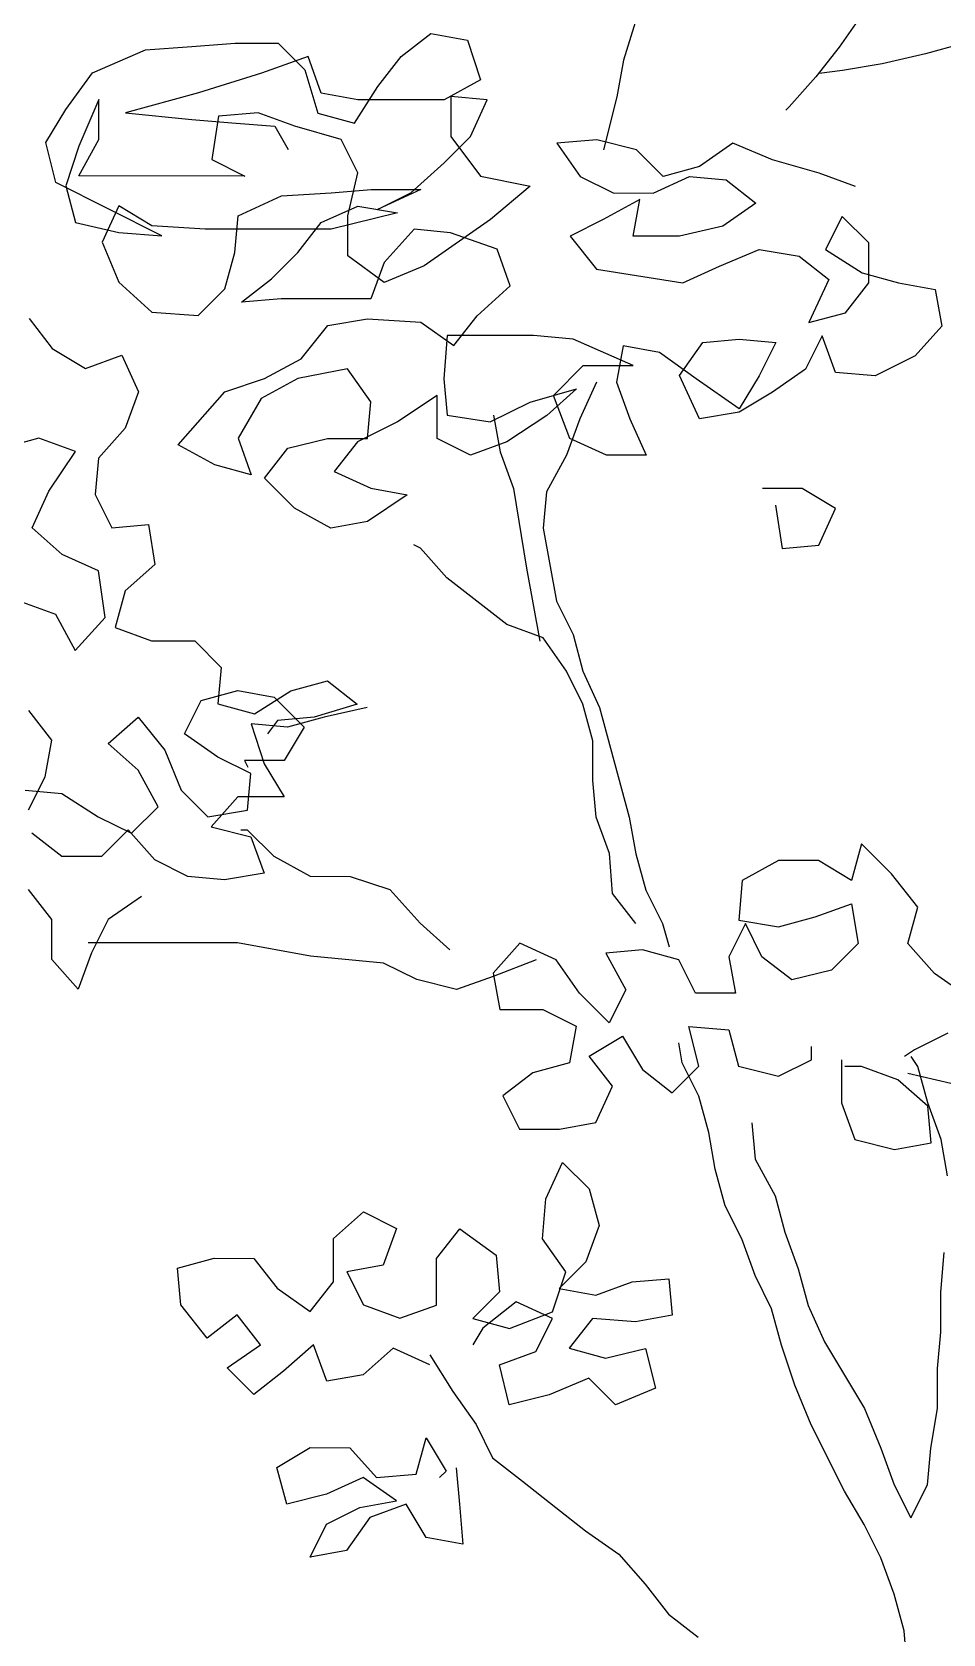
# Model space of a CAD drawing. Header units: millimetres. Extents: x 684983 to 685377, y 990360 to 990509.
# Drawn here: x 685179.212 to 685179.705, y 990434.869 to 990435.735 of the extents above; entities that cross this region are included whole.
import ezdxf

# ---------------------------------------------------------------- set-up
doc = ezdxf.new("R2010")
doc.units = ezdxf.units.MM
doc.layers.add('JACK  FRUIT TREE', color=7, linetype='Continuous')

# ---------------------------------------------------------------- blocks, each defined once
blk = doc.blocks.new('JT')
for p, q in [((-0.33303, 1.59469, 157.72663), (-0.33783, 1.57914, 157.72663)), ((-0.25167, 1.59581, 157.72663), (-0.26005, 1.58386, 157.72663)), ((-0.26005, 1.58386, 157.72663), (-0.26844, 1.5731, 157.72663)), ((-0.21578, 1.58501, 157.72663), (-0.22895, 1.58143, 157.72663)), ((-0.33783, 1.57914, 157.72663), (-0.34023, 1.56598, 157.72663)), ((-0.2445, 1.57786, 157.72663), (-0.25886, 1.57548, 157.72663)), ((-0.22895, 1.58143, 157.72663), (-0.2445, 1.57786, 157.72663)), ((-0.26844, 1.5731, 157.72663), (-0.27802, 1.56234, 157.72663)), ((-0.25886, 1.57548, 157.72663), (-0.26724, 1.57429, 157.72663)), ((-0.34023, 1.56598, 157.72663), (-0.34504, 1.54684, 157.72663)), ((-0.27802, 1.56234, 157.72663), (-0.27922, 1.56114, 157.72663)), ((-0.34751, 1.46309, 157.72663), (-0.3535, 1.44994, 157.72663)), ((-0.38461, 1.45116, 157.72663), (-0.38223, 1.438, 157.72663)), ((-0.3535, 1.44994, 157.72663), (-0.3583, 1.43678, 157.72663)), ((-0.38223, 1.438, 157.72663), (-0.37745, 1.42484, 157.72663)), ((-0.3583, 1.43678, 157.72663), (-0.36549, 1.42363, 157.72663)), ((-0.37745, 1.42484, 157.72663), (-0.37269, 1.39612, 157.72663)), ((-0.36549, 1.42363, 157.72663), (-0.3667, 1.41047, 157.72663)), ((-0.3667, 1.41047, 157.72663), (-0.36194, 1.38414, 157.72663)), ((-0.41097, 1.40333, 157.72663), (-0.41336, 1.40453, 157.72663)), ((-0.40141, 1.39255, 157.72663), (-0.41097, 1.40333, 157.72663)), ((-0.37989, 1.37578, 157.72663), (-0.40141, 1.39255, 157.72663)), ((-0.37269, 1.39612, 157.72663), (-0.36793, 1.36979, 157.72663)), ((-0.36194, 1.38414, 157.72663), (-0.35596, 1.37217, 157.72663)), ((-0.36673, 1.37098, 157.72663), (-0.37989, 1.37578, 157.72663)), ((-0.35837, 1.35901, 157.72663), (-0.36673, 1.37098, 157.72663)), ((-0.35596, 1.37217, 157.72663), (-0.35239, 1.35901, 157.72663)), ((-0.3524, 1.34704, 157.72663), (-0.35837, 1.35901, 157.72663)), ((-0.35239, 1.35901, 157.72663), (-0.34642, 1.34584, 157.72663)), ((-0.34882, 1.33388, 157.72663), (-0.3524, 1.34704, 157.72663)), ((-0.34642, 1.34584, 157.72663), (-0.33568, 1.30635, 157.72663)), ((-0.34883, 1.31952, 157.72663), (-0.34882, 1.33388, 157.72663)), ((-0.34765, 1.30636, 157.72663), (-0.34883, 1.31952, 157.72663)), ((-0.34287, 1.29319, 157.72663), (-0.34765, 1.30636, 157.72663)), ((-0.33568, 1.30635, 157.72663), (-0.3333, 1.29318, 157.72663)), ((-0.47328, 1.30169, 157.72663), (-0.47567, 1.30169, 157.72663)), ((-0.46372, 1.29211, 157.72663), (-0.47328, 1.30169, 157.72663)), ((-0.34169, 1.27883, 157.72663), (-0.34287, 1.29319, 157.72663)), ((-0.3333, 1.29318, 157.72663), (-0.32973, 1.28002, 157.72663)), ((-0.45056, 1.28492, 157.72663), (-0.46372, 1.29211, 157.72663)), ((-0.43621, 1.2849, 157.72663), (-0.45056, 1.28492, 157.72663)), ((-0.42185, 1.2801, 157.72663), (-0.43621, 1.2849, 157.72663)), ((-0.4111, 1.26813, 157.72663), (-0.42185, 1.2801, 157.72663)), ((-0.33333, 1.26806, 157.72663), (-0.34169, 1.27883, 157.72663)), ((-0.32973, 1.28002, 157.72663), (-0.32375, 1.26805, 157.72663)), ((-0.40034, 1.25855, 157.72663), (-0.4111, 1.26813, 157.72663)), ((-0.32375, 1.26805, 157.72663), (-0.32137, 1.25967, 157.72663)), ((-0.47691, 1.26101, 157.72663), (-0.53075, 1.26106, 157.72663)), ((-0.45059, 1.2562, 157.72663), (-0.47691, 1.26101, 157.72663)), ((-0.42427, 1.25378, 157.72663), (-0.45059, 1.2562, 157.72663)), ((-0.41231, 1.24779, 157.72663), (-0.42427, 1.25378, 157.72663)), ((-0.36923, 1.25493, 157.72663), (-0.38479, 1.24896, 157.72663)), ((-0.39796, 1.24419, 157.72663), (-0.41231, 1.24779, 157.72663)), ((-0.38479, 1.24896, 157.72663), (-0.39796, 1.24419, 157.72663)), ((-0.31662, 1.21779, 157.72663), (-0.31781, 1.22497, 157.72663)), ((-0.23167, 1.21652, 157.72663), (-0.23406, 1.22011, 157.72663)), ((-0.31065, 1.20582, 157.72663), (-0.31662, 1.21779, 157.72663)), ((-0.2281, 1.20335, 157.72663), (-0.23167, 1.21652, 157.72663)), ((-0.30707, 1.19266, 157.72663), (-0.31065, 1.20582, 157.72663)), ((-0.22332, 1.19019, 157.72663), (-0.2281, 1.20335, 157.72663)), ((-0.29152, 1.19623, 157.72663), (-0.29033, 1.18307, 157.72663)), ((-0.30469, 1.17949, 157.72663), (-0.30707, 1.19266, 157.72663)), ((-0.22094, 1.17703, 157.72663), (-0.22332, 1.19019, 157.72663)), ((-0.30112, 1.16633, 157.72663), (-0.30469, 1.17949, 157.72663)), ((-0.29033, 1.18307, 157.72663), (-0.28316, 1.1699, 157.72663)), ((-0.29514, 1.15436, 157.72663), (-0.30112, 1.16633, 157.72663)), ((-0.28316, 1.1699, 157.72663), (-0.27959, 1.15674, 157.72663)), ((-0.27959, 1.15674, 157.72663), (-0.27481, 1.14357, 157.72663)), ((-0.29037, 1.14119, 157.72663), (-0.29514, 1.15436, 157.72663)), ((-0.22337, 1.13515, 157.72663), (-0.22216, 1.14951, 157.72663)), ((-0.27481, 1.14357, 157.72663), (-0.27124, 1.13041, 157.72663)), ((-0.2844, 1.12922, 157.72663), (-0.29037, 1.14119, 157.72663)), ((-0.22339, 1.12079, 157.72663), (-0.22337, 1.13515, 157.72663)), ((-0.28082, 1.11606, 157.72663), (-0.2844, 1.12922, 157.72663)), ((-0.27124, 1.13041, 157.72663), (-0.26527, 1.11724, 157.72663)), ((-0.2246, 1.10763, 157.72663), (-0.22339, 1.12079, 157.72663)), ((-0.27605, 1.1017, 157.72663), (-0.28082, 1.11606, 157.72663)), ((-0.26527, 1.11724, 157.72663), (-0.25093, 1.0933, 157.72663)), ((-0.40765, 1.11259, 157.72663), (-0.39929, 1.09942, 157.72663)), ((-0.22461, 1.09328, 157.72663), (-0.2246, 1.10763, 157.72663)), ((-0.39929, 1.09942, 157.72663), (-0.39092, 1.08745, 157.72663)), ((-0.27008, 1.08734, 157.72663), (-0.27605, 1.1017, 157.72663)), ((-0.25093, 1.0933, 157.72663), (-0.24496, 1.07894, 157.72663)), ((-0.22701, 1.07892, 157.72663), (-0.22461, 1.09328, 157.72663)), ((-0.39092, 1.08745, 157.72663), (-0.38495, 1.07548, 157.72663)), ((-0.25814, 1.0634, 157.72663), (-0.27008, 1.08734, 157.72663)), ((-0.38495, 1.07548, 157.72663), (-0.37419, 1.06709, 157.72663)), ((-0.24496, 1.07894, 157.72663), (-0.24019, 1.06577, 157.72663)), ((-0.22822, 1.06576, 157.72663), (-0.22701, 1.07892, 157.72663)), ((-0.37419, 1.06709, 157.72663), (-0.36223, 1.05751, 157.72663)), ((-0.25097, 1.05142, 157.72663), (-0.25814, 1.0634, 157.72663)), ((-0.24019, 1.06577, 157.72663), (-0.23422, 1.0538, 157.72663)), ((-0.23422, 1.0538, 157.72663), (-0.22822, 1.06576, 157.72663)), ((-0.36223, 1.05751, 157.72663), (-0.35147, 1.04912, 157.72663)), ((-0.245, 1.03945, 157.72663), (-0.25097, 1.05142, 157.72663)), ((-0.35147, 1.04912, 157.72663), (-0.33952, 1.04074, 157.72663)), ((-0.33952, 1.04074, 157.72663), (-0.32995, 1.02996, 157.72663)), ((-0.24022, 1.02629, 157.72663), (-0.245, 1.03945, 157.72663)), ((-0.32995, 1.02996, 157.72663), (-0.32159, 1.01918, 157.72663)), ((-0.23665, 1.01312, 157.72663), (-0.24022, 1.02629, 157.72663)), ((-0.32159, 1.01918, 157.72663), (-0.31083, 1.0108, 157.72663)), ((-0.23546, 0.99996, 157.72663), (-0.23665, 1.01312, 157.72663))]:
    blk.add_line(p, q)
at = {"color": 3}
for p, q in [((-0.41799, 1.58041, 157.72663), (-0.40721, 1.58878, 157.72663)), ((-0.40721, 1.58878, 157.72663), (-0.39405, 1.58637, 157.72663)), ((-0.52926, 1.57453, 157.72663), (-0.51011, 1.58289, 157.72663)), ((-0.51011, 1.58289, 157.72663), (-0.49336, 1.58407, 157.72663)), ((-0.49336, 1.58407, 157.72663), (-0.47781, 1.58525, 157.72663)), ((-0.47781, 1.58525, 157.72663), (-0.46225, 1.58524, 157.72663)), ((-0.46225, 1.58524, 157.72663), (-0.45269, 1.57566, 157.72663)), ((-0.39405, 1.58637, 157.72663), (-0.38928, 1.57201, 157.72663)), ((-0.45149, 1.58044, 157.72663), (-0.46825, 1.57448, 157.72663)), ((-0.44672, 1.56728, 157.72663), (-0.45149, 1.58044, 157.72663)), ((-0.42637, 1.56965, 157.72663), (-0.41799, 1.58041, 157.72663)), ((-0.53885, 1.56138, 157.72663), (-0.52926, 1.57453, 157.72663)), ((-0.46825, 1.57448, 157.72663), (-0.49098, 1.56732, 157.72663)), ((-0.45269, 1.57566, 157.72663), (-0.44792, 1.5601, 157.72663)), ((-0.38928, 1.57201, 157.72663), (-0.40245, 1.56484, 157.72663)), ((-0.52688, 1.56496, 157.72663), (-0.53407, 1.54821, 157.72663)), ((-0.52689, 1.5506, 157.72663), (-0.52688, 1.56496, 157.72663)), ((-0.49098, 1.56732, 157.72663), (-0.51731, 1.56016, 157.72663)), ((-0.43356, 1.56487, 157.72663), (-0.44672, 1.56728, 157.72663)), ((-0.43476, 1.5565, 157.72663), (-0.42637, 1.56965, 157.72663)), ((-0.40245, 1.56484, 157.72663), (-0.43356, 1.56487, 157.72663)), ((-0.40006, 1.56604, 157.72663), (-0.40007, 1.55168, 157.72663)), ((-0.3869, 1.56483, 157.72663), (-0.40006, 1.56604, 157.72663)), ((-0.39289, 1.55167, 157.72663), (-0.3869, 1.56483, 157.72663)), ((-0.54604, 1.54942, 157.72663), (-0.53885, 1.56138, 157.72663)), ((-0.51731, 1.56016, 157.72663), (-0.49339, 1.55775, 157.72663)), ((-0.48381, 1.55894, 157.72663), (-0.48622, 1.54338, 157.72663)), ((-0.46946, 1.56012, 157.72663), (-0.48381, 1.55894, 157.72663)), ((-0.4563, 1.55532, 157.72663), (-0.46946, 1.56012, 157.72663)), ((-0.44792, 1.5601, 157.72663), (-0.43476, 1.5565, 157.72663)), ((-0.49339, 1.55775, 157.72663), (-0.47903, 1.55654, 157.72663)), ((-0.47903, 1.55654, 157.72663), (-0.46348, 1.55533, 157.72663)), ((-0.46348, 1.55533, 157.72663), (-0.4587, 1.54695, 157.72663)), ((-0.43955, 1.55052, 157.72663), (-0.4563, 1.55532, 157.72663)), ((-0.54246, 1.53506, 157.72663), (-0.54604, 1.54942, 157.72663)), ((-0.53407, 1.54821, 157.72663), (-0.53887, 1.53386, 157.72663)), ((-0.53408, 1.53745, 157.72663), (-0.52689, 1.5506, 157.72663)), ((-0.43358, 1.53855, 157.72663), (-0.43955, 1.55052, 157.72663)), ((-0.40247, 1.54211, 157.72663), (-0.39289, 1.55167, 157.72663)), ((-0.40007, 1.55168, 157.72663), (-0.38931, 1.53731, 157.72663)), ((-0.34743, 1.55044, 157.72663), (-0.36178, 1.54925, 157.72663)), ((-0.36178, 1.54925, 157.72663), (-0.35342, 1.53728, 157.72663)), ((-0.33307, 1.54683, 157.72663), (-0.34743, 1.55044, 157.72663)), ((-0.29837, 1.54919, 157.72663), (-0.31034, 1.54083, 157.72663)), ((-0.28402, 1.5432, 157.72663), (-0.29837, 1.54919, 157.72663)), ((-0.48622, 1.54338, 157.72663), (-0.47426, 1.53739, 157.72663)), ((-0.41444, 1.53135, 157.72663), (-0.40247, 1.54211, 157.72663)), ((-0.32351, 1.53725, 157.72663), (-0.33307, 1.54683, 157.72663)), ((-0.26727, 1.5384, 157.72663), (-0.28402, 1.5432, 157.72663)), ((-0.47426, 1.53739, 157.72663), (-0.53408, 1.53745, 157.72663)), ((-0.43718, 1.523, 157.72663), (-0.43358, 1.53855, 157.72663)), ((-0.38931, 1.53731, 157.72663), (-0.37137, 1.53371, 157.72663)), ((-0.35342, 1.53728, 157.72663), (-0.34146, 1.53129, 157.72663)), ((-0.3271, 1.53127, 157.72663), (-0.31394, 1.53724, 157.72663)), ((-0.31034, 1.54083, 157.72663), (-0.32351, 1.53725, 157.72663)), ((-0.31394, 1.53724, 157.72663), (-0.30078, 1.53604, 157.72663)), ((-0.30078, 1.53604, 157.72663), (-0.29002, 1.52765, 157.72663)), ((-0.25412, 1.5336, 157.72663), (-0.26727, 1.5384, 157.72663)), ((-0.50419, 1.51588, 157.72663), (-0.54246, 1.53506, 157.72663)), ((-0.53887, 1.53386, 157.72663), (-0.5353, 1.5207, 157.72663)), ((-0.47667, 1.52304, 157.72663), (-0.46111, 1.5302, 157.72663)), ((-0.46111, 1.5302, 157.72663), (-0.44316, 1.53138, 157.72663)), ((-0.44316, 1.53138, 157.72663), (-0.4288, 1.53256, 157.72663)), ((-0.4288, 1.53256, 157.72663), (-0.41085, 1.53255, 157.72663)), ((-0.41085, 1.53255, 157.72663), (-0.42641, 1.52538, 157.72663)), ((-0.42641, 1.52538, 157.72663), (-0.41444, 1.53135, 157.72663)), ((-0.37137, 1.53371, 157.72663), (-0.38574, 1.52176, 157.72663)), ((-0.34146, 1.53129, 157.72663), (-0.3271, 1.53127, 157.72663)), ((-0.51974, 1.52666, 157.72663), (-0.52573, 1.51351, 157.72663)), ((-0.50778, 1.51947, 157.72663), (-0.51974, 1.52666, 157.72663)), ((-0.44676, 1.52062, 157.72663), (-0.43359, 1.52659, 157.72663)), ((-0.41924, 1.52418, 157.72663), (-0.44317, 1.51822, 157.72663)), ((-0.43359, 1.52659, 157.72663), (-0.41924, 1.52418, 157.72663)), ((-0.33189, 1.52889, 157.72663), (-0.34506, 1.52172, 157.72663)), ((-0.3343, 1.51573, 157.72663), (-0.33189, 1.52889, 157.72663)), ((-0.29002, 1.52765, 157.72663), (-0.30199, 1.51929, 157.72663)), ((-0.5353, 1.5207, 157.72663), (-0.51975, 1.51709, 157.72663)), ((-0.48864, 1.51826, 157.72663), (-0.50778, 1.51947, 157.72663)), ((-0.47788, 1.50988, 157.72663), (-0.47667, 1.52304, 157.72663)), ((-0.45514, 1.50985, 157.72663), (-0.44676, 1.52062, 157.72663)), ((-0.4372, 1.50864, 157.72663), (-0.43718, 1.523, 157.72663)), ((-0.38574, 1.52176, 157.72663), (-0.40968, 1.50503, 157.72663)), ((-0.34506, 1.52172, 157.72663), (-0.35703, 1.51575, 157.72663)), ((-0.30199, 1.51929, 157.72663), (-0.31755, 1.51571, 157.72663)), ((-0.25891, 1.52284, 157.72663), (-0.26491, 1.51088, 157.72663)), ((-0.24935, 1.51326, 157.72663), (-0.25891, 1.52284, 157.72663)), ((-0.52573, 1.51351, 157.72663), (-0.51976, 1.49915, 157.72663)), ((-0.51975, 1.51709, 157.72663), (-0.50419, 1.51588, 157.72663)), ((-0.44317, 1.51822, 157.72663), (-0.48864, 1.51826, 157.72663)), ((-0.41326, 1.51819, 157.72663), (-0.42404, 1.50624, 157.72663)), ((-0.4001, 1.51698, 157.72663), (-0.41326, 1.51819, 157.72663)), ((-0.38336, 1.51099, 157.72663), (-0.4001, 1.51698, 157.72663)), ((-0.35703, 1.51575, 157.72663), (-0.34747, 1.50377, 157.72663)), ((-0.31755, 1.51571, 157.72663), (-0.3343, 1.51573, 157.72663)), ((-0.24936, 1.4989, 157.72663), (-0.24935, 1.51326, 157.72663)), ((-0.48148, 1.49672, 157.72663), (-0.47788, 1.50988, 157.72663)), ((-0.46472, 1.50029, 157.72663), (-0.45514, 1.50985, 157.72663)), ((-0.42405, 1.49906, 157.72663), (-0.4372, 1.50864, 157.72663)), ((-0.37858, 1.49782, 157.72663), (-0.38336, 1.51099, 157.72663)), ((-0.3032, 1.50493, 157.72663), (-0.28884, 1.5109, 157.72663)), ((-0.28884, 1.5109, 157.72663), (-0.27448, 1.50849, 157.72663)), ((-0.27448, 1.50849, 157.72663), (-0.26372, 1.50011, 157.72663)), ((-0.26491, 1.51088, 157.72663), (-0.25175, 1.50249, 157.72663)), ((-0.42404, 1.50624, 157.72663), (-0.42884, 1.49308, 157.72663)), ((-0.40968, 1.50503, 157.72663), (-0.42405, 1.49906, 157.72663)), ((-0.34747, 1.50377, 157.72663), (-0.31636, 1.49896, 157.72663)), ((-0.31636, 1.49896, 157.72663), (-0.3032, 1.50493, 157.72663)), ((-0.25175, 1.50249, 157.72663), (-0.23859, 1.49889, 157.72663)), ((-0.51976, 1.49915, 157.72663), (-0.50781, 1.48837, 157.72663)), ((-0.49106, 1.48715, 157.72663), (-0.48148, 1.49672, 157.72663)), ((-0.4755, 1.49193, 157.72663), (-0.46472, 1.50029, 157.72663)), ((-0.39056, 1.48706, 157.72663), (-0.37858, 1.49782, 157.72663)), ((-0.26372, 1.50011, 157.72663), (-0.27091, 1.48456, 157.72663)), ((-0.25775, 1.48814, 157.72663), (-0.24936, 1.4989, 157.72663)), ((-0.23859, 1.49889, 157.72663), (-0.22544, 1.49648, 157.72663)), ((-0.22544, 1.49648, 157.72663), (-0.22306, 1.48332, 157.72663)), ((-0.46114, 1.49311, 157.72663), (-0.4755, 1.49193, 157.72663)), ((-0.42884, 1.49308, 157.72663), (-0.46114, 1.49311, 157.72663)), ((-0.55208, 1.48601, 157.72663), (-0.54371, 1.47524, 157.72663)), ((-0.50781, 1.48837, 157.72663), (-0.49106, 1.48715, 157.72663)), ((-0.4444, 1.48352, 157.72663), (-0.43004, 1.4859, 157.72663)), ((-0.43004, 1.4859, 157.72663), (-0.4109, 1.48469, 157.72663)), ((-0.4109, 1.48469, 157.72663), (-0.39894, 1.4763, 157.72663)), ((-0.39894, 1.4763, 157.72663), (-0.39056, 1.48706, 157.72663)), ((-0.27091, 1.48456, 157.72663), (-0.25775, 1.48814, 157.72663)), ((-0.45398, 1.47157, 157.72663), (-0.4444, 1.48352, 157.72663)), ((-0.40133, 1.47989, 157.72663), (-0.40254, 1.46434, 157.72663)), ((-0.37022, 1.47987, 157.72663), (-0.40133, 1.47989, 157.72663)), ((-0.35587, 1.47866, 157.72663), (-0.37022, 1.47987, 157.72663)), ((-0.33434, 1.46906, 157.72663), (-0.35587, 1.47866, 157.72663)), ((-0.30921, 1.47742, 157.72663), (-0.29604, 1.4786, 157.72663)), ((-0.29604, 1.4786, 157.72663), (-0.28288, 1.47739, 157.72663)), ((-0.26613, 1.47977, 157.72663), (-0.27212, 1.46781, 157.72663)), ((-0.26136, 1.4666, 157.72663), (-0.26613, 1.47977, 157.72663)), ((-0.22306, 1.48332, 157.72663), (-0.23264, 1.47256, 157.72663)), ((-0.54371, 1.47524, 157.72663), (-0.53176, 1.46805, 157.72663)), ((-0.53176, 1.46805, 157.72663), (-0.51859, 1.47282, 157.72663)), ((-0.51859, 1.47282, 157.72663), (-0.51262, 1.45966, 157.72663)), ((-0.33792, 1.47625, 157.72663), (-0.34033, 1.46309, 157.72663)), ((-0.32476, 1.47384, 157.72663), (-0.33792, 1.47625, 157.72663)), ((-0.31161, 1.46426, 157.72663), (-0.32476, 1.47384, 157.72663)), ((-0.31759, 1.46546, 157.72663), (-0.30921, 1.47742, 157.72663)), ((-0.28288, 1.47739, 157.72663), (-0.28888, 1.46543, 157.72663)), ((-0.23264, 1.47256, 157.72663), (-0.247, 1.4654, 157.72663)), ((-0.46715, 1.4644, 157.72663), (-0.45398, 1.47157, 157.72663)), ((-0.43724, 1.46796, 157.72663), (-0.45519, 1.46439, 157.72663)), ((-0.42887, 1.45599, 157.72663), (-0.43724, 1.46796, 157.72663)), ((-0.36306, 1.45832, 157.72663), (-0.35229, 1.46908, 157.72663)), ((-0.35229, 1.46908, 157.72663), (-0.33434, 1.46906, 157.72663)), ((-0.27212, 1.46781, 157.72663), (-0.2841, 1.45945, 157.72663)), ((-0.247, 1.4654, 157.72663), (-0.26136, 1.4666, 157.72663)), ((-0.48151, 1.45963, 157.72663), (-0.46715, 1.4644, 157.72663)), ((-0.45519, 1.46439, 157.72663), (-0.46835, 1.45722, 157.72663)), ((-0.40254, 1.46434, 157.72663), (-0.40136, 1.45118, 157.72663)), ((-0.37144, 1.45594, 157.72663), (-0.35469, 1.46071, 157.72663)), ((-0.35469, 1.46071, 157.72663), (-0.36546, 1.45115, 157.72663)), ((-0.34033, 1.46309, 157.72663), (-0.33555, 1.44992, 157.72663)), ((-0.31043, 1.4499, 157.72663), (-0.31759, 1.46546, 157.72663)), ((-0.29607, 1.45348, 157.72663), (-0.31161, 1.46426, 157.72663)), ((-0.28888, 1.46543, 157.72663), (-0.29607, 1.45348, 157.72663)), ((-0.51262, 1.45966, 157.72663), (-0.51742, 1.4465, 157.72663)), ((-0.49828, 1.4405, 157.72663), (-0.48151, 1.45963, 157.72663)), ((-0.46835, 1.45722, 157.72663), (-0.47674, 1.44287, 157.72663)), ((-0.43008, 1.44283, 157.72663), (-0.42887, 1.45599, 157.72663)), ((-0.40494, 1.45836, 157.72663), (-0.41931, 1.4488, 157.72663)), ((-0.40495, 1.44281, 157.72663), (-0.40494, 1.45836, 157.72663)), ((-0.38581, 1.44877, 157.72663), (-0.37144, 1.45594, 157.72663)), ((-0.3571, 1.44276, 157.72663), (-0.36306, 1.45832, 157.72663)), ((-0.2841, 1.45945, 157.72663), (-0.29607, 1.45228, 157.72663)), ((-0.40136, 1.45118, 157.72663), (-0.38581, 1.44877, 157.72663)), ((-0.36546, 1.45115, 157.72663), (-0.37983, 1.44159, 157.72663)), ((-0.33555, 1.44992, 157.72663), (-0.32958, 1.43676, 157.72663)), ((-0.29607, 1.45228, 157.72663), (-0.31043, 1.4499, 157.72663)), ((-0.51742, 1.4465, 157.72663), (-0.527, 1.43574, 157.72663)), ((-0.41931, 1.4488, 157.72663), (-0.43367, 1.44164, 157.72663)), ((-0.54853, 1.44294, 157.72663), (-0.56169, 1.43936, 157.72663)), ((-0.53537, 1.43814, 157.72663), (-0.54853, 1.44294, 157.72663)), ((-0.54496, 1.42379, 157.72663), (-0.53537, 1.43814, 157.72663)), ((-0.48513, 1.43331, 157.72663), (-0.49828, 1.4405, 157.72663)), ((-0.47674, 1.44287, 157.72663), (-0.47197, 1.42971, 157.72663)), ((-0.46718, 1.42851, 157.72663), (-0.4588, 1.43927, 157.72663)), ((-0.4588, 1.43927, 157.72663), (-0.44444, 1.44284, 157.72663)), ((-0.44444, 1.44284, 157.72663), (-0.43008, 1.44283, 157.72663)), ((-0.43367, 1.44164, 157.72663), (-0.44205, 1.43088, 157.72663)), ((-0.39299, 1.43681, 157.72663), (-0.40495, 1.44281, 157.72663)), ((-0.37983, 1.44159, 157.72663), (-0.39299, 1.43681, 157.72663)), ((-0.34394, 1.43677, 157.72663), (-0.3571, 1.44276, 157.72663)), ((-0.527, 1.43574, 157.72663), (-0.52821, 1.42258, 157.72663)), ((-0.47197, 1.42971, 157.72663), (-0.48513, 1.43331, 157.72663)), ((-0.32958, 1.43676, 157.72663), (-0.34394, 1.43677, 157.72663)), ((-0.45642, 1.41773, 157.72663), (-0.46718, 1.42851, 157.72663)), ((-0.44205, 1.43088, 157.72663), (-0.4289, 1.42488, 157.72663)), ((-0.55095, 1.41064, 157.72663), (-0.54496, 1.42379, 157.72663)), ((-0.52821, 1.42258, 157.72663), (-0.52224, 1.41061, 157.72663)), ((-0.41574, 1.42248, 157.72663), (-0.43011, 1.41292, 157.72663)), ((-0.4289, 1.42488, 157.72663), (-0.41574, 1.42248, 157.72663)), ((-0.27336, 1.42474, 157.72663), (-0.28772, 1.42475, 157.72663)), ((-0.2614, 1.41755, 157.72663), (-0.27336, 1.42474, 157.72663)), ((-0.44327, 1.41054, 157.72663), (-0.45642, 1.41773, 157.72663)), ((-0.28294, 1.41877, 157.72663), (-0.28056, 1.40321, 157.72663)), ((-0.2674, 1.40439, 157.72663), (-0.2614, 1.41755, 157.72663)), ((-0.54019, 1.40105, 157.72663), (-0.55095, 1.41064, 157.72663)), ((-0.52224, 1.41061, 157.72663), (-0.50907, 1.41179, 157.72663)), ((-0.50907, 1.41179, 157.72663), (-0.50669, 1.39743, 157.72663)), ((-0.43011, 1.41292, 157.72663), (-0.44327, 1.41054, 157.72663)), ((-0.28056, 1.40321, 157.72663), (-0.2674, 1.40439, 157.72663)), ((-0.52704, 1.39506, 157.72663), (-0.54019, 1.40105, 157.72663)), ((-0.50669, 1.39743, 157.72663), (-0.51747, 1.38787, 157.72663)), ((-0.52466, 1.37831, 157.72663), (-0.52704, 1.39506, 157.72663)), ((-0.51747, 1.38787, 157.72663), (-0.52107, 1.37472, 157.72663)), ((-0.55576, 1.38432, 157.72663), (-0.5426, 1.37952, 157.72663)), ((-0.5426, 1.37952, 157.72663), (-0.53544, 1.36635, 157.72663)), ((-0.53544, 1.36635, 157.72663), (-0.52466, 1.37831, 157.72663)), ((-0.52107, 1.37472, 157.72663), (-0.50792, 1.36992, 157.72663)), ((-0.50792, 1.36992, 157.72663), (-0.49236, 1.3699, 157.72663)), ((-0.49236, 1.3699, 157.72663), (-0.4828, 1.36032, 157.72663)), ((-0.4828, 1.36032, 157.72663), (-0.48401, 1.34716, 157.72663)), ((-0.48999, 1.34836, 157.72663), (-0.47682, 1.35194, 157.72663)), ((-0.47682, 1.35194, 157.72663), (-0.46367, 1.34954, 157.72663)), ((-0.47085, 1.34356, 157.72663), (-0.45768, 1.35192, 157.72663)), ((-0.45768, 1.35192, 157.72663), (-0.44452, 1.3555, 157.72663)), ((-0.44452, 1.3555, 157.72663), (-0.43376, 1.34712, 157.72663)), ((-0.49598, 1.33641, 157.72663), (-0.48999, 1.34836, 157.72663)), ((-0.48401, 1.34716, 157.72663), (-0.47085, 1.34356, 157.72663)), ((-0.46367, 1.34954, 157.72663), (-0.45291, 1.33876, 157.72663)), ((-0.43376, 1.34712, 157.72663), (-0.44931, 1.34235, 157.72663)), ((-0.43017, 1.34592, 157.72663), (-0.44573, 1.34234, 157.72663)), ((-0.54384, 1.33406, 157.72663), (-0.55221, 1.34483, 157.72663)), ((-0.5235, 1.33284, 157.72663), (-0.51273, 1.3424, 157.72663)), ((-0.51273, 1.3424, 157.72663), (-0.50317, 1.33043, 157.72663)), ((-0.45889, 1.33876, 157.72663), (-0.47205, 1.33997, 157.72663)), ((-0.47205, 1.33997, 157.72663), (-0.46728, 1.32561, 157.72663)), ((-0.46248, 1.34116, 157.72663), (-0.46607, 1.33638, 157.72663)), ((-0.44931, 1.34235, 157.72663), (-0.46248, 1.34116, 157.72663)), ((-0.44573, 1.34234, 157.72663), (-0.45889, 1.33876, 157.72663)), ((-0.54625, 1.3209, 157.72663), (-0.54384, 1.33406, 157.72663)), ((-0.48403, 1.32802, 157.72663), (-0.49598, 1.33641, 157.72663)), ((-0.45291, 1.33876, 157.72663), (-0.4601, 1.3268, 157.72663)), ((-0.51274, 1.32326, 157.72663), (-0.5235, 1.33284, 157.72663)), ((-0.50317, 1.33043, 157.72663), (-0.4972, 1.31607, 157.72663)), ((-0.47207, 1.32203, 157.72663), (-0.48403, 1.32802, 157.72663)), ((-0.50558, 1.31009, 157.72663), (-0.51274, 1.32326, 157.72663)), ((-0.4601, 1.3268, 157.72663), (-0.47445, 1.32681, 157.72663)), ((-0.47445, 1.32681, 157.72663), (-0.47326, 1.32442, 157.72663)), ((-0.47327, 1.30887, 157.72663), (-0.47207, 1.32203, 157.72663)), ((-0.46728, 1.32561, 157.72663), (-0.46011, 1.31364, 157.72663)), ((-0.55224, 1.30894, 157.72663), (-0.54625, 1.3209, 157.72663)), ((-0.55343, 1.31612, 157.72663), (-0.54027, 1.31491, 157.72663)), ((-0.54027, 1.31491, 157.72663), (-0.52712, 1.30652, 157.72663)), ((-0.4972, 1.31607, 157.72663), (-0.48763, 1.30649, 157.72663)), ((-0.47686, 1.31366, 157.72663), (-0.48644, 1.3029, 157.72663)), ((-0.46011, 1.31364, 157.72663), (-0.47686, 1.31366, 157.72663)), ((-0.52712, 1.30652, 157.72663), (-0.51516, 1.30053, 157.72663)), ((-0.51516, 1.30053, 157.72663), (-0.50558, 1.31009, 157.72663)), ((-0.48763, 1.30649, 157.72663), (-0.47327, 1.30887, 157.72663)), ((-0.54029, 1.29218, 157.72663), (-0.55105, 1.30056, 157.72663)), ((-0.51635, 1.30173, 157.72663), (-0.52593, 1.29216, 157.72663)), ((-0.50679, 1.29095, 157.72663), (-0.51635, 1.30173, 157.72663)), ((-0.48644, 1.3029, 157.72663), (-0.47209, 1.29929, 157.72663)), ((-0.47209, 1.29929, 157.72663), (-0.46731, 1.28613, 157.72663)), ((-0.25194, 1.2967, 157.72663), (-0.25554, 1.28354, 157.72663)), ((-0.24118, 1.28592, 157.72663), (-0.25194, 1.2967, 157.72663)), ((-0.52593, 1.29216, 157.72663), (-0.54029, 1.29218, 157.72663)), ((-0.49483, 1.28496, 157.72663), (-0.50679, 1.29095, 157.72663)), ((-0.28186, 1.29074, 157.72663), (-0.29503, 1.28358, 157.72663)), ((-0.2675, 1.29073, 157.72663), (-0.28186, 1.29074, 157.72663)), ((-0.25554, 1.28354, 157.72663), (-0.2675, 1.29073, 157.72663)), ((-0.48167, 1.28375, 157.72663), (-0.49483, 1.28496, 157.72663)), ((-0.46731, 1.28613, 157.72663), (-0.48167, 1.28375, 157.72663)), ((-0.29503, 1.28358, 157.72663), (-0.29624, 1.26922, 157.72663)), ((-0.23162, 1.27395, 157.72663), (-0.24118, 1.28592, 157.72663)), ((-0.5439, 1.26945, 157.72663), (-0.55227, 1.28022, 157.72663)), ((-0.51159, 1.27779, 157.72663), (-0.52356, 1.26943, 157.72663)), ((-0.28188, 1.26682, 157.72663), (-0.26872, 1.27039, 157.72663)), ((-0.26872, 1.27039, 157.72663), (-0.25555, 1.27517, 157.72663)), ((-0.25555, 1.27517, 157.72663), (-0.25317, 1.26081, 157.72663)), ((-0.23522, 1.26079, 157.72663), (-0.23162, 1.27395, 157.72663)), ((-0.54391, 1.25509, 157.72663), (-0.5439, 1.26945, 157.72663)), ((-0.52356, 1.26943, 157.72663), (-0.52956, 1.25747, 157.72663)), ((-0.29384, 1.26802, 157.72663), (-0.29984, 1.25606, 157.72663)), ((-0.29624, 1.26922, 157.72663), (-0.28188, 1.26682, 157.72663)), ((-0.28787, 1.25605, 157.72663), (-0.29384, 1.26802, 157.72663)), ((-0.37521, 1.26092, 157.72663), (-0.38479, 1.25016, 157.72663)), ((-0.36205, 1.25492, 157.72663), (-0.37521, 1.26092, 157.72663)), ((-0.25317, 1.26081, 157.72663), (-0.26275, 1.25124, 157.72663)), ((-0.22566, 1.25001, 157.72663), (-0.23522, 1.26079, 157.72663)), ((-0.53435, 1.24431, 157.72663), (-0.54391, 1.25509, 157.72663)), ((-0.52956, 1.25747, 157.72663), (-0.53435, 1.24431, 157.72663)), ((-0.35369, 1.24295, 157.72663), (-0.36205, 1.25492, 157.72663)), ((-0.33094, 1.25848, 157.72663), (-0.3441, 1.2573, 157.72663)), ((-0.3441, 1.2573, 157.72663), (-0.33694, 1.24413, 157.72663)), ((-0.31778, 1.25488, 157.72663), (-0.33094, 1.25848, 157.72663)), ((-0.31181, 1.24291, 157.72663), (-0.31778, 1.25488, 157.72663)), ((-0.29984, 1.25606, 157.72663), (-0.29746, 1.2429, 157.72663)), ((-0.27711, 1.24767, 157.72663), (-0.28787, 1.25605, 157.72663)), ((-0.38479, 1.25016, 157.72663), (-0.38241, 1.237, 157.72663)), ((-0.26275, 1.25124, 157.72663), (-0.27711, 1.24767, 157.72663)), ((-0.2137, 1.24163, 157.72663), (-0.22566, 1.25001, 157.72663)), ((-0.34293, 1.23217, 157.72663), (-0.35369, 1.24295, 157.72663)), ((-0.33694, 1.24413, 157.72663), (-0.34293, 1.23217, 157.72663)), ((-0.29746, 1.2429, 157.72663), (-0.31181, 1.24291, 157.72663)), ((-0.38241, 1.237, 157.72663), (-0.36686, 1.23698, 157.72663)), ((-0.36686, 1.23698, 157.72663), (-0.3549, 1.23099, 157.72663)), ((-0.3549, 1.23099, 157.72663), (-0.3573, 1.21783, 157.72663)), ((-0.31064, 1.21659, 157.72663), (-0.31422, 1.23095, 157.72663)), ((-0.31422, 1.23095, 157.72663), (-0.29986, 1.22974, 157.72663)), ((-0.29986, 1.22974, 157.72663), (-0.29628, 1.21658, 157.72663)), ((-0.35012, 1.22022, 157.72663), (-0.33815, 1.22738, 157.72663)), ((-0.33815, 1.22738, 157.72663), (-0.33098, 1.21541, 157.72663)), ((-0.2209, 1.22847, 157.72663), (-0.23287, 1.2225, 157.72663)), ((-0.34176, 1.20944, 157.72663), (-0.35012, 1.22022, 157.72663)), ((-0.28193, 1.21297, 157.72663), (-0.26996, 1.21895, 157.72663)), ((-0.26996, 1.21895, 157.72663), (-0.26995, 1.22373, 157.72663)), ((-0.25919, 1.21894, 157.72663), (-0.25921, 1.20338, 157.72663)), ((-0.23287, 1.2225, 157.72663), (-0.23646, 1.22011, 157.72663)), ((-0.37047, 1.21425, 157.72663), (-0.38124, 1.20589, 157.72663)), ((-0.3573, 1.21783, 157.72663), (-0.37047, 1.21425, 157.72663)), ((-0.33098, 1.21541, 157.72663), (-0.32022, 1.20703, 157.72663)), ((-0.32022, 1.20703, 157.72663), (-0.31064, 1.21659, 157.72663)), ((-0.29628, 1.21658, 157.72663), (-0.28193, 1.21297, 157.72663)), ((-0.25201, 1.21654, 157.72663), (-0.258, 1.21654, 157.72663)), ((-0.23886, 1.21174, 157.72663), (-0.25201, 1.21654, 157.72663)), ((-0.23527, 1.21413, 157.72663), (-0.21972, 1.21052, 157.72663)), ((-0.34775, 1.19628, 157.72663), (-0.34176, 1.20944, 157.72663)), ((-0.2281, 1.20216, 157.72663), (-0.23886, 1.21174, 157.72663)), ((-0.38124, 1.20589, 157.72663), (-0.37527, 1.19392, 157.72663)), ((-0.25921, 1.20338, 157.72663), (-0.25443, 1.19022, 157.72663)), ((-0.22691, 1.189, 157.72663), (-0.2281, 1.20216, 157.72663)), ((-0.36091, 1.1939, 157.72663), (-0.34775, 1.19628, 157.72663)), ((-0.37527, 1.19392, 157.72663), (-0.36091, 1.1939, 157.72663)), ((-0.25443, 1.19022, 157.72663), (-0.24008, 1.18661, 157.72663)), ((-0.24008, 1.18661, 157.72663), (-0.22691, 1.189, 157.72663)), ((-0.36572, 1.16878, 157.72663), (-0.35973, 1.18194, 157.72663)), ((-0.35973, 1.18194, 157.72663), (-0.35016, 1.17236, 157.72663)), ((-0.35016, 1.17236, 157.72663), (-0.34659, 1.15919, 157.72663)), ((-0.36693, 1.15443, 157.72663), (-0.36572, 1.16878, 157.72663)), ((-0.44231, 1.1545, 157.72663), (-0.43153, 1.16406, 157.72663)), ((-0.43153, 1.16406, 157.72663), (-0.41957, 1.15806, 157.72663)), ((-0.41957, 1.15806, 157.72663), (-0.42437, 1.14491, 157.72663)), ((-0.40522, 1.14728, 157.72663), (-0.39684, 1.15804, 157.72663)), ((-0.39684, 1.15804, 157.72663), (-0.38369, 1.14846, 157.72663)), ((-0.34659, 1.15919, 157.72663), (-0.35138, 1.14604, 157.72663)), ((-0.44232, 1.13894, 157.72663), (-0.44231, 1.1545, 157.72663)), ((-0.35857, 1.14245, 157.72663), (-0.36693, 1.15443, 157.72663)), ((-0.49855, 1.14378, 157.72663), (-0.48539, 1.14736, 157.72663)), ((-0.49737, 1.13062, 157.72663), (-0.49855, 1.14378, 157.72663)), ((-0.48539, 1.14736, 157.72663), (-0.47103, 1.14734, 157.72663)), ((-0.47103, 1.14734, 157.72663), (-0.46266, 1.13657, 157.72663)), ((-0.42437, 1.14491, 157.72663), (-0.43753, 1.14253, 157.72663)), ((-0.40524, 1.13053, 157.72663), (-0.40522, 1.14728, 157.72663)), ((-0.38369, 1.14846, 157.72663), (-0.3825, 1.1353, 157.72663)), ((-0.35138, 1.14604, 157.72663), (-0.36097, 1.13647, 157.72663)), ((-0.45071, 1.12818, 157.72663), (-0.44232, 1.13894, 157.72663)), ((-0.43753, 1.14253, 157.72663), (-0.43156, 1.13056, 157.72663)), ((-0.36337, 1.1281, 157.72663), (-0.35857, 1.14245, 157.72663)), ((-0.34781, 1.13407, 157.72663), (-0.33464, 1.13884, 157.72663)), ((-0.33464, 1.13884, 157.72663), (-0.32148, 1.14003, 157.72663)), ((-0.32148, 1.14003, 157.72663), (-0.32029, 1.12686, 157.72663)), ((-0.46266, 1.13657, 157.72663), (-0.45071, 1.12818, 157.72663)), ((-0.3825, 1.1353, 157.72663), (-0.39208, 1.12573, 157.72663)), ((-0.37652, 1.1317, 157.72663), (-0.3885, 1.12214, 157.72663)), ((-0.36337, 1.12571, 157.72663), (-0.37652, 1.1317, 157.72663)), ((-0.36097, 1.13647, 157.72663), (-0.34781, 1.13407, 157.72663)), ((-0.48781, 1.11864, 157.72663), (-0.49737, 1.13062, 157.72663)), ((-0.47703, 1.12701, 157.72663), (-0.48781, 1.11864, 157.72663)), ((-0.46866, 1.11623, 157.72663), (-0.47703, 1.12701, 157.72663)), ((-0.43156, 1.13056, 157.72663), (-0.41841, 1.12576, 157.72663)), ((-0.41841, 1.12576, 157.72663), (-0.40524, 1.13053, 157.72663)), ((-0.39208, 1.12573, 157.72663), (-0.37893, 1.12213, 157.72663)), ((-0.37893, 1.12213, 157.72663), (-0.36337, 1.1281, 157.72663)), ((-0.32029, 1.12686, 157.72663), (-0.33346, 1.12448, 157.72663)), ((-0.3885, 1.12214, 157.72663), (-0.39209, 1.11616, 157.72663)), ((-0.36936, 1.11375, 157.72663), (-0.36337, 1.12571, 157.72663)), ((-0.34901, 1.12569, 157.72663), (-0.3574, 1.11493, 157.72663)), ((-0.33346, 1.12448, 157.72663), (-0.34901, 1.12569, 157.72663)), ((-0.48064, 1.10787, 157.72663), (-0.46866, 1.11623, 157.72663)), ((-0.44952, 1.11622, 157.72663), (-0.4603, 1.10665, 157.72663)), ((-0.44475, 1.10305, 157.72663), (-0.44952, 1.11622, 157.72663)), ((-0.42081, 1.11499, 157.72663), (-0.43158, 1.10543, 157.72663)), ((-0.40765, 1.109, 157.72663), (-0.42081, 1.11499, 157.72663)), ((-0.3574, 1.11493, 157.72663), (-0.34424, 1.11133, 157.72663)), ((-0.34424, 1.11133, 157.72663), (-0.32988, 1.11491, 157.72663)), ((-0.32988, 1.11491, 157.72663), (-0.3263, 1.10055, 157.72663)), ((-0.38253, 1.10897, 157.72663), (-0.36936, 1.11375, 157.72663)), ((-0.37895, 1.09461, 157.72663), (-0.38253, 1.10897, 157.72663)), ((-0.47107, 1.09829, 157.72663), (-0.48064, 1.10787, 157.72663)), ((-0.4603, 1.10665, 157.72663), (-0.47107, 1.09829, 157.72663)), ((-0.43158, 1.10543, 157.72663), (-0.44475, 1.10305, 157.72663)), ((-0.35023, 1.10416, 157.72663), (-0.36459, 1.09819, 157.72663)), ((-0.34066, 1.09458, 157.72663), (-0.35023, 1.10416, 157.72663)), ((-0.36459, 1.09819, 157.72663), (-0.37895, 1.09461, 157.72663)), ((-0.3263, 1.10055, 157.72663), (-0.34066, 1.09458, 157.72663)), ((-0.41247, 1.06952, 157.72663), (-0.40887, 1.08268, 157.72663)), ((-0.40887, 1.08268, 157.72663), (-0.40171, 1.07071, 157.72663)), ((-0.46272, 1.07196, 157.72663), (-0.45075, 1.07913, 157.72663)), ((-0.45075, 1.07913, 157.72663), (-0.43639, 1.07911, 157.72663)), ((-0.43639, 1.07911, 157.72663), (-0.42683, 1.06834, 157.72663)), ((-0.45915, 1.05879, 157.72663), (-0.46272, 1.07196, 157.72663)), ((-0.43162, 1.06834, 157.72663), (-0.44479, 1.06237, 157.72663)), ((-0.41966, 1.05995, 157.72663), (-0.43162, 1.06834, 157.72663)), ((-0.42683, 1.06834, 157.72663), (-0.41247, 1.06952, 157.72663)), ((-0.40171, 1.07071, 157.72663), (-0.4041, 1.06832, 157.72663)), ((-0.39811, 1.0719, 157.72663), (-0.39693, 1.05874, 157.72663)), ((-0.44479, 1.06237, 157.72663), (-0.45915, 1.05879, 157.72663)), ((-0.4448, 1.0516, 157.72663), (-0.43282, 1.05757, 157.72663)), ((-0.43282, 1.05757, 157.72663), (-0.41966, 1.05995, 157.72663)), ((-0.41607, 1.05875, 157.72663), (-0.42924, 1.05398, 157.72663)), ((-0.40891, 1.04678, 157.72663), (-0.41607, 1.05875, 157.72663)), ((-0.39693, 1.05874, 157.72663), (-0.39575, 1.04438, 157.72663)), ((-0.45079, 1.03964, 157.72663), (-0.4448, 1.0516, 157.72663)), ((-0.42924, 1.05398, 157.72663), (-0.43763, 1.04202, 157.72663)), ((-0.39575, 1.04438, 157.72663), (-0.40891, 1.04678, 157.72663)), ((-0.43763, 1.04202, 157.72663), (-0.45079, 1.03964, 157.72663))]:
    blk.add_line(p, q, dxfattribs=at)

msp = doc.modelspace()

# ---------------------------------------------------------------- block references
at = {"layer": 'JACK  FRUIT TREE', "xscale": 1.5, "yscale": 1.5, "zscale": 1.5}
msp.add_blockref('JT', (685180.039, 990433.35086, -137.71795), dxfattribs=at)

doc.saveas('drawing.dxf')
